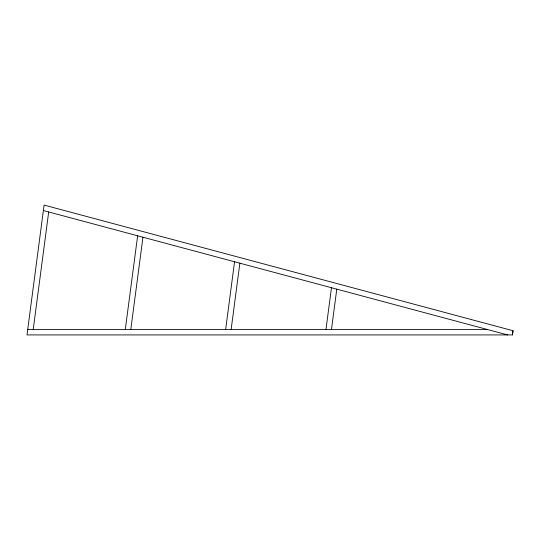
<?xml version="1.0" encoding="UTF-8"?>
<svg xmlns="http://www.w3.org/2000/svg" width="540" height="540" viewBox="0 0 540 540"><rect width="100%" height="100%" fill="white"/><g stroke="black" fill="none" stroke-linecap="round" stroke-linejoin="round"><path stroke-width="0.81" d="M33.217 329.468L48.688 211.957M125.3 329.468L137.639 235.791M130.802 329.468L142.952 237.209M225.639 329.468L234.556 261.758M231.14 329.468L239.868 263.183M325.971 329.468L331.472 287.726M331.472 329.468L336.785 289.15M512.447 334.922L513 330.723L44.091 205.079L27 334.922L512.447 334.922L513 330.723M27.716 329.468L487.256 329.468M43.376 210.532L507.607 334.922"/></g></svg>
